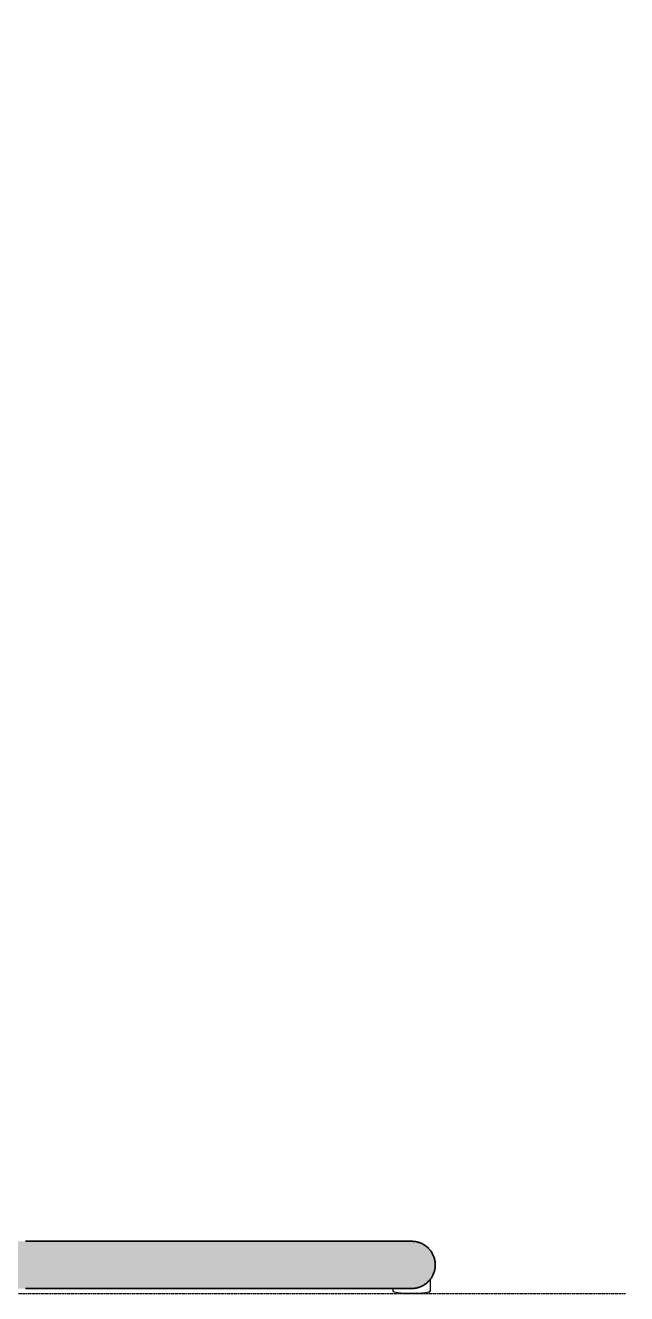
# Model space of a CAD drawing. Header units: millimetres. Extents: x 0 to 2832, y -1153 to 1503.
# Drawn here: x 2476 to 2832, y 0 to 752 of the extents above; entities that cross this region are included whole.
import ezdxf

# ---------------------------------------------------------------- set-up
doc = ezdxf.new("R2010")
doc.units = ezdxf.units.MM
doc.linetypes.add('Dots', pattern=[1, 0, -1])
doc.layers.add('Blocks', color=7, linetype='Continuous')
doc.layers.add('Blocks$Fill', color=7, linetype='Continuous', true_color=0xffffff)
for name, color, linetype, lineweight, true_color in [('Blocks$Inner', 7, 'Continuous', 25, 0x007f00), ('Blocks$Outline', 7, 'Continuous', 35, 0xff3f3f), ('Groud', 7, 'Dots', 25, 0x243775)]:
    doc.layers.add(name, color=color, linetype=linetype, lineweight=lineweight, true_color=true_color)

# ---------------------------------------------------------------- blocks, each defined once
blk = doc.blocks.new('Colour Coat Rack Side')
at = {"layer": 'Blocks$Fill'}
for points in [[(392.94, 1503.03), (392.89, 1503.03), (392.84, 1503.03), (392.79, 1503.03), (392.74, 1503.02), (300.06, 1503.02), (112.65, 1503.02), (112.17, 1503.01), (111.7, 1502.99), (111.22, 1502.95), (110.75, 1502.89), (110.27, 1502.82), (109.8, 1502.73), (109.34, 1502.62), (108.87, 1502.5), (108.42, 1502.37), (107.96, 1502.21), (107.52, 1502.05), (107.07, 1501.86), (106.64, 1501.66), (106.21, 1501.45), (105.79, 1501.22), (105.38, 1500.98), (104.97, 1500.73), (104.58, 1500.46), (104.19, 1500.18), (103.82, 1499.88), (103.45, 1499.57), (103.1, 1499.25), (102.75, 1498.92), (102.42, 1498.58), (102.1, 1498.22), (101.79, 1497.86), (101.5, 1497.48), (101.21, 1497.1), (100.95, 1496.7), (100.69, 1496.3), (100.45, 1495.88), (100.22, 1495.46), (100.01, 1495.03), (99.81, 1494.6), (99.63, 1494.16), (99.46, 1493.71), (99.31, 1493.26), (99.17, 1492.8), (99.05, 1492.34), (98.94, 1491.87), (98.86, 1491.4), (98.78, 1490.93), (98.73, 1490.45), (98.68, 1489.98), (98.66, 1489.5), (98.65, 1489.02), (98.66, 1488.54), (98.68, 1488.07), (98.73, 1487.59), (98.78, 1487.12), (98.86, 1486.64), (98.94, 1486.17), (99.05, 1485.71), (99.17, 1485.24), (99.31, 1484.79), (99.46, 1484.33), (99.63, 1483.89), (99.81, 1483.44), (100.01, 1483.01), (100.22, 1482.58), (100.45, 1482.16), (100.69, 1481.75), (100.95, 1481.34), (101.21, 1480.95), (101.5, 1480.56), (101.79, 1480.19), (102.1, 1479.82), (102.42, 1479.47), (102.75, 1479.12), (103.1, 1478.79), (103.45, 1478.47), (103.82, 1478.16), (104.19, 1477.87), (104.58, 1477.58), (104.97, 1477.32), (105.38, 1477.06), (105.79, 1476.82), (106.21, 1476.59), (106.64, 1476.38), (107.07, 1476.18), (107.52, 1476), (107.96, 1475.83), (108.42, 1475.68), (108.87, 1475.54), (109.34, 1475.42), (109.8, 1475.31), (110.27, 1475.23), (110.75, 1475.15), (111.22, 1475.1), (111.7, 1475.05), (112.17, 1475.03), (112.65, 1475.02), (300.06, 1475.02), (322.43, 1475.02), (330.95, 1475.02), (330.97, 1475.02), (330.99, 1475.01), (331, 1475.01), (331.02, 1475), (331.04, 1475), (331.06, 1475), (331.07, 1475), (331.09, 1474.99), (331.11, 1474.99), (331.13, 1474.99), (331.14, 1474.99), (331.16, 1475), (331.18, 1475), (331.2, 1475), (331.21, 1475), (331.23, 1475.01), (331.25, 1475.01), (331.26, 1475.01), (331.28, 1475.02), (331.29, 1475.02), (348.97, 1475.02), (357.49, 1475.02), (366.65, 1475.02), (366.65, 31.02), (300.06, 31.02), (112.65, 31.02), (112.17, 31.01), (111.7, 30.99), (111.22, 30.95), (110.75, 30.89), (110.27, 30.82), (109.8, 30.73), (109.34, 30.62), (108.87, 30.5), (108.42, 30.37), (107.96, 30.21), (107.52, 30.05), (107.07, 29.86), (106.64, 29.66), (106.21, 29.45), (105.79, 29.22), (105.38, 28.98), (104.97, 28.73), (104.58, 28.46), (104.19, 28.18), (103.82, 27.88), (103.45, 27.57), (103.1, 27.25), (102.75, 26.92), (102.42, 26.58), (102.1, 26.22), (101.79, 25.86), (101.5, 25.48), (101.21, 25.1), (100.95, 24.7), (100.69, 24.3), (100.45, 23.88), (100.22, 23.46), (100.01, 23.03), (99.81, 22.6), (99.63, 22.16), (99.46, 21.71), (99.31, 21.26), (99.17, 20.8), (99.05, 20.34), (98.94, 19.87), (98.86, 19.4), (98.78, 18.93), (98.73, 18.45), (98.68, 17.98), (98.66, 17.5), (98.65, 17.02), (98.66, 16.54), (98.68, 16.07), (98.73, 15.59), (98.78, 15.12), (98.86, 14.64), (98.94, 14.17), (99.05, 13.71), (99.17, 13.24), (99.31, 12.79), (99.46, 12.33), (99.63, 11.89), (99.81, 11.44), (100.01, 11.01), (100.22, 10.58), (100.45, 10.16), (100.69, 9.75), (100.95, 9.34), (101.21, 8.95), (101.5, 8.56), (101.79, 8.19), (102.1, 7.82), (102.42, 7.47), (102.75, 7.12), (103.1, 6.79), (103.45, 6.47), (103.82, 6.16), (104.19, 5.87), (104.58, 5.58), (104.97, 5.32), (105.38, 5.06), (105.79, 4.82), (106.21, 4.59), (106.64, 4.38), (107.07, 4.18), (107.52, 4), (107.96, 3.83), (108.42, 3.68), (108.87, 3.54), (109.34, 3.42), (109.8, 3.31), (110.27, 3.23), (110.75, 3.15), (111.22, 3.1), (111.7, 3.05), (112.17, 3.03), (112.65, 3.02), (300.06, 3.02), (322.43, 3.02), (330.95, 3.02), (330.97, 3.02), (330.99, 3.01), (331, 3.01), (331.02, 3), (331.04, 3), (331.06, 3), (331.07, 3), (331.09, 2.99), (331.11, 2.99), (331.13, 2.99), (331.14, 2.99), (331.16, 3), (331.18, 3), (331.2, 3), (331.21, 3), (331.23, 3.01), (331.25, 3.01), (331.26, 3.01), (331.28, 3.02), (331.29, 3.02), (348.97, 3.02), (357.49, 3.02), (369.65, 3.02), (369.65, 1.84), (369.65, 1.81), (369.65, 1.77), (369.66, 1.74), (369.66, 1.7), (369.67, 1.67), (369.67, 1.64), (369.68, 1.6), (369.69, 1.57), (369.7, 1.54), (369.71, 1.5), (369.72, 1.47), (369.74, 1.44), (369.75, 1.41), (369.76, 1.38), (369.78, 1.35), (369.8, 1.32), (369.82, 1.29), (369.84, 1.26), (369.86, 1.23), (369.88, 1.21), (369.9, 1.18), (369.92, 1.16), (369.95, 1.13), (369.97, 1.11), (370, 1.08), (370.02, 1.06), (370.05, 1.04), (370.08, 1.02), (370.11, 1), (370.13, 0.98), (370.16, 0.97), (370.19, 0.95), (370.23, 0.94), (370.26, 0.92), (370.29, 0.91), (370.32, 0.9), (370.35, 0.89), (370.39, 0.88), (370.42, 0.87), (370.45, 0.86), (370.49, 0.85), (372.51, 0.55), (374.53, 0.31), (376.57, 0.14), (378.61, 0.03), (380.65, 0), (382.69, 0.03), (384.73, 0.14), (386.77, 0.31), (388.8, 0.55), (390.82, 0.85), (390.85, 0.86), (390.89, 0.87), (390.92, 0.88), (390.95, 0.89), (390.98, 0.9), (391.02, 0.91), (391.05, 0.92), (391.08, 0.94), (391.11, 0.95), (391.14, 0.97), (391.17, 0.98), (391.2, 1), (391.23, 1.02), (391.25, 1.04), (391.28, 1.06), (391.31, 1.08), (391.33, 1.11), (391.36, 1.13), (391.38, 1.16), (391.4, 1.18), (391.43, 1.21), (391.45, 1.23), (391.47, 1.26), (391.49, 1.29), (391.51, 1.32), (391.52, 1.35), (391.54, 1.38), (391.55, 1.41), (391.57, 1.44), (391.58, 1.47), (391.59, 1.5), (391.6, 1.54), (391.61, 1.57), (391.62, 1.6), (391.63, 1.64), (391.64, 1.67), (391.64, 1.7), (391.65, 1.74), (391.65, 1.77), (391.65, 1.81), (391.65, 1.84), (391.65, 3.02), (392.74, 3.02), (392.79, 3.02), (392.84, 3.01), (392.89, 3.01), (392.94, 3.01), (392.99, 3.02), (393.04, 3.02), (393.05, 3.02), (407.65, 3.02), (407.65, 1.84), (407.65, 1.81), (407.65, 1.77), (407.66, 1.74), (407.66, 1.7), (407.67, 1.67), (407.67, 1.64), (407.68, 1.6), (407.69, 1.57), (407.7, 1.54), (407.71, 1.5), (407.72, 1.47), (407.74, 1.44), (407.75, 1.41), (407.76, 1.38), (407.78, 1.35), (407.8, 1.32), (407.82, 1.29), (407.84, 1.26), (407.86, 1.23), (407.88, 1.21), (407.9, 1.18), (407.92, 1.16), (407.95, 1.13), (407.97, 1.11), (408, 1.08), (408.02, 1.06), (408.05, 1.04), (408.08, 1.02), (408.11, 1), (408.13, 0.98), (408.16, 0.97), (408.19, 0.95), (408.23, 0.94), (408.26, 0.92), (408.29, 0.91), (408.32, 0.9), (408.35, 0.89), (408.39, 0.88), (408.42, 0.87), (408.45, 0.86), (408.49, 0.85), (410.51, 0.55), (412.53, 0.31), (414.57, 0.14), (416.61, 0.03), (418.65, 0), (420.69, 0.03), (422.73, 0.14), (424.77, 0.31), (426.8, 0.55), (428.82, 0.85), (428.85, 0.86), (428.89, 0.87), (428.92, 0.88), (428.95, 0.89), (428.98, 0.9), (429.02, 0.91), (429.05, 0.92), (429.08, 0.94), (429.11, 0.95), (429.14, 0.97), (429.17, 0.98), (429.2, 1), (429.23, 1.02), (429.25, 1.04), (429.28, 1.06), (429.31, 1.08), (429.33, 1.11), (429.36, 1.13), (429.38, 1.16), (429.4, 1.18), (429.43, 1.21), (429.45, 1.23), (429.47, 1.26), (429.49, 1.29), (429.51, 1.32), (429.52, 1.35), (429.54, 1.38), (429.55, 1.41), (429.57, 1.44), (429.58, 1.47), (429.59, 1.5), (429.6, 1.54), (429.61, 1.57), (429.62, 1.6), (429.63, 1.64), (429.64, 1.67), (429.64, 1.7), (429.65, 1.74), (429.65, 1.77), (429.65, 1.81), (429.65, 1.84), (429.65, 3.02), (457.82, 3.02), (686.65, 3.02), (687.13, 3.03), (687.61, 3.05), (688.08, 3.1), (688.56, 3.15), (689.03, 3.23), (689.5, 3.31), (689.97, 3.42), (690.43, 3.54), (690.89, 3.68), (691.34, 3.83), (691.79, 4), (692.23, 4.18), (692.66, 4.38), (693.09, 4.59), (693.51, 4.82), (693.93, 5.06), (694.33, 5.32), (694.73, 5.58), (695.11, 5.87), (695.49, 6.16), (695.85, 6.47), (696.21, 6.79), (696.55, 7.12), (696.88, 7.47), (697.2, 7.82), (697.51, 8.19), (697.81, 8.56), (698.09, 8.95), (698.36, 9.34), (698.61, 9.75), (698.86, 10.16), (699.08, 10.58), (699.3, 11.01), (699.49, 11.44), (699.68, 11.89), (699.84, 12.33), (700, 12.79), (700.13, 13.24), (700.25, 13.71), (700.36, 14.17), (700.45, 14.64), (700.52, 15.12), (700.58, 15.59), (700.62, 16.07), (700.64, 16.54), (700.65, 17.02), (700.64, 17.5), (700.62, 17.98), (700.58, 18.45), (700.52, 18.93), (700.45, 19.4), (700.36, 19.87), (700.25, 20.34), (700.13, 20.8), (700, 21.26), (699.84, 21.71), (699.68, 22.16), (699.49, 22.6), (699.3, 23.03), (699.08, 23.46), (698.86, 23.88), (698.61, 24.3), (698.36, 24.7), (698.09, 25.1), (697.81, 25.48), (697.51, 25.86), (697.2, 26.22), (696.88, 26.58), (696.55, 26.92), (696.21, 27.25), (695.85, 27.57), (695.49, 27.88), (695.11, 28.18), (694.73, 28.46), (694.33, 28.73), (693.93, 28.98), (693.51, 29.22), (693.09, 29.45), (692.66, 29.66), (692.23, 29.86), (691.79, 30.05), (691.34, 30.21), (690.89, 30.37), (690.43, 30.5), (689.97, 30.62), (689.5, 30.73), (689.03, 30.82), (688.56, 30.89), (688.08, 30.95), (687.61, 30.99), (687.13, 31.01), (686.65, 31.02), (457.82, 31.02), (432.65, 31.02), (432.65, 1475.02), (457.82, 1475.02), (686.65, 1475.02), (687.13, 1475.03), (687.61, 1475.05), (688.08, 1475.1), (688.56, 1475.15), (689.03, 1475.23), (689.5, 1475.31), (689.97, 1475.42), (690.43, 1475.54), (690.89, 1475.68), (691.34, 1475.83), (691.79, 1476), (692.23, 1476.18), (692.66, 1476.38), (693.09, 1476.59), (693.51, 1476.82), (693.93, 1477.06), (694.33, 1477.32), (694.73, 1477.58), (695.11, 1477.87), (695.49, 1478.16), (695.85, 1478.47), (696.21, 1478.79), (696.55, 1479.12), (696.88, 1479.47), (697.2, 1479.82), (697.51, 1480.19), (697.81, 1480.56), (698.09, 1480.95), (698.36, 1481.34), (698.61, 1481.75), (698.86, 1482.16), (699.08, 1482.58), (699.3, 1483.01), (699.49, 1483.44), (699.68, 1483.89), (699.84, 1484.33), (700, 1484.79), (700.13, 1485.24), (700.25, 1485.71), (700.36, 1486.17), (700.45, 1486.64), (700.52, 1487.12), (700.58, 1487.59), (700.62, 1488.07), (700.64, 1488.54), (700.65, 1489.02), (700.64, 1489.5), (700.62, 1489.98), (700.58, 1490.45), (700.52, 1490.93), (700.45, 1491.4), (700.36, 1491.87), (700.25, 1492.34), (700.13, 1492.8), (700, 1493.26), (699.84, 1493.71), (699.68, 1494.16), (699.49, 1494.6), (699.3, 1495.03), (699.08, 1495.46), (698.86, 1495.88), (698.61, 1496.3), (698.36, 1496.7), (698.09, 1497.1), (697.81, 1497.48), (697.51, 1497.86), (697.2, 1498.22), (696.88, 1498.58), (696.55, 1498.92), (696.21, 1499.25), (695.85, 1499.57), (695.49, 1499.88), (695.11, 1500.18), (694.73, 1500.46), (694.33, 1500.73), (693.93, 1500.98), (693.51, 1501.22), (693.09, 1501.45), (692.66, 1501.66), (692.23, 1501.86), (691.79, 1502.05), (691.34, 1502.21), (690.89, 1502.37), (690.43, 1502.5), (689.97, 1502.62), (689.5, 1502.73), (689.03, 1502.82), (688.56, 1502.89), (688.08, 1502.95), (687.61, 1502.99), (687.13, 1503.01), (686.65, 1503.02), (457.82, 1503.02), (393.05, 1503.02), (393.04, 1503.02), (392.99, 1503.03)], [(601.58, 0.85), (601.61, 0.86), (601.64, 0.87), (601.68, 0.88), (601.71, 0.89), (601.74, 0.9), (601.77, 0.91), (601.79, 0.91)], [(601.79, 0.92), (601.81, 0.92), (601.84, 0.94), (601.87, 0.95), (601.9, 0.97), (601.93, 0.98), (601.96, 1), (601.99, 1.02), (602, 1.03)], [(602, 1.03), (602.01, 1.04), (602.04, 1.06), (602.07, 1.08), (602.09, 1.11)], [(602.09, 1.11), (602.12, 1.13), (602.14, 1.16), (602.16, 1.18)], [(602.18, 1.21), (602.21, 1.23), (602.23, 1.26), (602.25, 1.29)], [(602.25, 1.29), (602.26, 1.32), (602.28, 1.35), (602.3, 1.38), (602.31, 1.39)], [(602.31, 1.41), (602.33, 1.44), (602.34, 1.47), (602.35, 1.5)], [(602.35, 1.51), (602.36, 1.54), (602.37, 1.57), (602.38, 1.6)], [(602.39, 1.64), (602.4, 1.67), (602.4, 1.7), (602.4, 1.73)], [(602.41, 1.74), (602.41, 1.77), (602.41, 1.81), (602.41, 1.84)]]:
    blk.add_hatch(color=256, dxfattribs=at).paths.add_polyline_path(points, flags=0)
at = {"layer": 'Blocks$Inner'}
blk.add_line((691.85, 4), (692.73, 4.39), dxfattribs=at)
for points in [[(457.82, 31.02), (686.65, 31.02), (687.13, 31.01), (687.61, 30.99), (688.08, 30.95), (688.56, 30.89), (689.03, 30.82), (689.5, 30.73), (689.97, 30.62), (690.43, 30.5), (690.89, 30.37), (691.34, 30.21), (691.79, 30.05), (692.23, 29.86), (692.66, 29.66), (693.09, 29.45), (693.51, 29.22), (693.93, 28.98), (694.33, 28.73), (694.73, 28.46), (695.11, 28.18), (695.49, 27.88), (695.85, 27.57), (696.21, 27.25), (696.55, 26.92), (696.88, 26.58), (697.2, 26.22), (697.51, 25.86), (697.81, 25.48), (698.09, 25.1), (698.36, 24.7), (698.61, 24.3), (698.86, 23.88), (699.08, 23.46), (699.3, 23.03), (699.49, 22.6), (699.68, 22.16), (699.84, 21.71), (700, 21.26), (700.13, 20.8), (700.25, 20.34), (700.36, 19.87), (700.45, 19.4), (700.52, 18.93), (700.58, 18.45), (700.62, 17.98), (700.64, 17.5), (700.65, 17.02), (700.64, 16.54), (700.62, 16.07), (700.58, 15.59), (700.52, 15.12), (700.45, 14.64), (700.36, 14.17), (700.25, 13.71), (700.13, 13.24), (700, 12.79), (699.84, 12.33), (699.68, 11.89), (699.49, 11.44), (699.3, 11.01), (699.08, 10.58), (698.86, 10.16), (698.61, 9.75), (698.36, 9.34), (698.09, 8.95), (697.81, 8.56), (697.51, 8.19), (697.2, 7.82), (696.88, 7.47), (696.55, 7.12), (696.21, 6.79), (695.85, 6.47), (695.49, 6.16), (695.11, 5.87), (694.73, 5.58), (694.33, 5.32), (693.93, 5.06), (693.51, 4.82), (693.09, 4.59), (692.66, 4.38), (692.23, 4.18), (691.79, 4), (691.34, 3.83), (690.89, 3.68), (690.43, 3.54), (689.97, 3.42), (689.5, 3.31), (689.03, 3.23), (688.56, 3.15), (688.08, 3.1), (687.61, 3.05), (687.13, 3.03), (686.65, 3.02), (457.82, 3.02)], [(697.65, 7.78), (697.65, 1.84), (697.65, 1.81), (697.65, 1.77), (697.65, 1.74), (697.64, 1.7), (697.64, 1.67), (697.63, 1.64), (697.62, 1.6), (697.61, 1.57), (697.6, 1.54), (697.59, 1.5), (697.58, 1.47), (697.57, 1.44), (697.55, 1.41), (697.54, 1.38), (697.52, 1.35), (697.51, 1.32), (697.49, 1.29), (697.47, 1.26), (697.45, 1.23), (697.43, 1.21), (697.4, 1.18), (697.38, 1.16), (697.36, 1.13), (697.33, 1.11), (697.31, 1.08), (697.28, 1.06), (697.25, 1.04), (697.23, 1.02), (697.2, 1), (697.17, 0.98), (697.14, 0.97), (697.11, 0.95), (697.08, 0.94), (697.05, 0.92), (697.02, 0.91), (696.98, 0.9), (696.95, 0.89), (696.92, 0.88), (696.89, 0.87), (696.85, 0.86), (696.82, 0.85), (694.8, 0.55), (692.77, 0.31), (690.73, 0.14), (688.69, 0.03), (686.65, 0), (684.61, 0.03), (682.57, 0.14), (680.53, 0.31), (678.51, 0.55), (676.49, 0.85), (676.45, 0.86), (676.42, 0.87), (676.39, 0.88), (676.35, 0.89), (676.32, 0.9), (676.29, 0.91), (676.26, 0.92), (676.23, 0.94), (676.19, 0.95), (676.16, 0.97), (676.13, 0.98), (676.11, 1), (676.08, 1.02), (676.05, 1.04), (676.02, 1.06), (676, 1.08), (675.97, 1.11), (675.95, 1.13), (675.92, 1.16), (675.9, 1.18), (675.88, 1.21), (675.86, 1.23), (675.84, 1.26), (675.82, 1.29), (675.8, 1.32), (675.78, 1.35), (675.76, 1.38), (675.75, 1.41), (675.74, 1.44), (675.72, 1.47), (675.71, 1.5), (675.7, 1.54), (675.69, 1.57), (675.68, 1.6), (675.67, 1.64), (675.67, 1.67), (675.66, 1.7), (675.66, 1.74), (675.65, 1.77), (675.65, 1.81), (675.65, 1.84), (675.65, 3.02)], [(686.65, 3), (687.09, 3.01), (687.54, 3.03), (687.98, 3.06), (688.42, 3.11), (688.85, 3.17), (689.29, 3.25), (689.72, 3.34), (690.15, 3.44), (690.58, 3.56)], [(697.65, 1.84), (697.65, 1.73), (697.63, 1.62), (697.59, 1.51), (697.55, 1.4), (697.49, 1.29), (697.42, 1.19), (697.33, 1.11), (697.24, 1.03), (697.03, 0.91), (696.82, 0.85)]]:
    blk.add_lwpolyline(points, dxfattribs=at)
at = {"layer": 'Blocks$Outline'}
for points in [[(686.65, 31.02), (457.82, 31.02)], [(687.13, 31.01), (686.65, 31.02)], [(687.61, 30.99), (687.13, 31.01)], [(688.08, 30.95), (687.61, 30.99)], [(688.56, 30.89), (688.08, 30.95)], [(689.03, 30.82), (688.56, 30.89)], [(689.5, 30.73), (689.03, 30.82)], [(689.97, 30.62), (689.5, 30.73)], [(690.43, 30.5), (689.97, 30.62)], [(690.89, 30.37), (690.43, 30.5)], [(691.34, 30.21), (690.89, 30.37)], [(691.79, 30.05), (691.34, 30.21)], [(692.23, 29.86), (691.79, 30.05)], [(692.66, 29.66), (692.23, 29.86)], [(693.09, 29.45), (692.66, 29.66)], [(693.51, 29.22), (693.09, 29.45)], [(693.93, 28.98), (693.51, 29.22)], [(694.33, 28.73), (693.93, 28.98)], [(694.73, 28.46), (694.33, 28.73)], [(695.11, 28.18), (694.73, 28.46)], [(695.49, 27.88), (695.11, 28.18)], [(695.85, 27.57), (695.49, 27.88)], [(696.21, 27.25), (695.85, 27.57)], [(696.55, 26.92), (696.21, 27.25)], [(696.88, 26.58), (696.55, 26.92)], [(697.2, 26.22), (696.88, 26.58)], [(697.51, 25.86), (697.2, 26.22)], [(697.81, 25.48), (697.51, 25.86)], [(698.09, 25.1), (697.81, 25.48)], [(698.36, 24.7), (698.09, 25.1)], [(698.61, 24.3), (698.36, 24.7)], [(698.86, 23.88), (698.61, 24.3)], [(699.08, 23.46), (698.86, 23.88)], [(699.3, 23.03), (699.08, 23.46)], [(699.49, 22.6), (699.3, 23.03)], [(699.68, 22.16), (699.49, 22.6)], [(699.84, 21.71), (699.68, 22.16)], [(700, 21.26), (699.84, 21.71)], [(700.13, 20.8), (700, 21.26)], [(700.25, 20.34), (700.13, 20.8)], [(700.36, 19.87), (700.25, 20.34)], [(700.45, 19.4), (700.36, 19.87)], [(700.52, 18.93), (700.45, 19.4)], [(700.45, 14.64), (700.52, 15.12)], [(700.58, 18.45), (700.52, 18.93)], [(700.52, 15.12), (700.58, 15.59)], [(700.62, 17.98), (700.58, 18.45)], [(700.58, 15.59), (700.62, 16.07)], [(700.64, 17.5), (700.62, 17.98)], [(700.62, 16.07), (700.64, 16.54)], [(700.65, 17.02), (700.64, 17.5)], [(700.64, 16.54), (700.65, 17.02)], [(696.88, 7.47), (697.2, 7.82)], [(697.2, 7.82), (697.51, 8.19)], [(697.51, 8.19), (697.81, 8.56)], [(697.81, 8.56), (698.09, 8.95)], [(698.09, 8.95), (698.36, 9.34)], [(698.36, 9.34), (698.61, 9.75)], [(698.61, 9.75), (698.86, 10.16)], [(698.86, 10.16), (699.08, 10.58)], [(699.08, 10.58), (699.3, 11.01)], [(699.3, 11.01), (699.49, 11.44)], [(699.49, 11.44), (699.68, 11.89)], [(699.68, 11.89), (699.84, 12.33)], [(699.84, 12.33), (700, 12.79)], [(700, 12.79), (700.13, 13.24)], [(700.13, 13.24), (700.25, 13.71)], [(700.25, 13.71), (700.36, 14.17)], [(700.36, 14.17), (700.45, 14.64)], [(457.82, 3.02), (686.65, 3.02)], [(686.65, 3.02), (687.13, 3.03)], [(687.13, 3.03), (687.61, 3.05)], [(687.61, 3.05), (688.08, 3.1)], [(688.08, 3.1), (688.56, 3.15)], [(688.56, 3.15), (689.03, 3.23)], [(689.03, 3.23), (689.5, 3.31)], [(689.5, 3.31), (689.97, 3.42)], [(689.97, 3.42), (690.43, 3.54)], [(690.43, 3.54), (690.89, 3.68)], [(690.89, 3.68), (691.34, 3.83)], [(691.34, 3.83), (691.79, 4)], [(691.79, 4), (692.23, 4.18)], [(692.23, 4.18), (692.66, 4.38)], [(692.66, 4.38), (693.09, 4.59)], [(693.09, 4.59), (693.51, 4.82)], [(693.51, 4.82), (693.93, 5.06)], [(693.93, 5.06), (694.33, 5.32)], [(694.33, 5.32), (694.73, 5.58)], [(694.73, 5.58), (695.11, 5.87)], [(695.11, 5.87), (695.49, 6.16)], [(695.49, 6.16), (695.85, 6.47)], [(695.85, 6.47), (696.21, 6.79)], [(696.21, 6.79), (696.55, 7.12)], [(696.55, 7.12), (696.88, 7.47)], [(697.03, 0.91), (696.82, 0.85)], [(696.82, 0.85), (696.85, 0.86)], [(696.85, 0.86), (696.89, 0.87)], [(696.89, 0.87), (696.92, 0.88)], [(696.92, 0.88), (696.95, 0.89)], [(696.95, 0.89), (696.98, 0.9)], [(696.98, 0.9), (697.02, 0.91)], [(697.02, 0.91), (697.03, 0.91)], [(697.24, 1.03), (697.03, 0.92)], [(697.03, 0.92), (697.05, 0.92)], [(697.05, 0.92), (697.08, 0.94)], [(697.08, 0.94), (697.11, 0.95)], [(697.11, 0.95), (697.14, 0.97)], [(697.14, 0.97), (697.17, 0.98)], [(697.17, 0.98), (697.2, 1)], [(697.2, 1), (697.23, 1.02)], [(697.23, 1.02), (697.24, 1.03)], [(697.33, 1.11), (697.24, 1.03)], [(697.24, 1.03), (697.25, 1.04)], [(697.25, 1.04), (697.28, 1.06)], [(697.28, 1.06), (697.31, 1.08)], [(697.31, 1.08), (697.33, 1.11)], [(697.4, 1.18), (697.33, 1.11)], [(697.33, 1.11), (697.36, 1.13)], [(697.36, 1.13), (697.38, 1.16)], [(697.38, 1.16), (697.4, 1.18)], [(697.49, 1.29), (697.43, 1.21)], [(697.43, 1.21), (697.45, 1.23)], [(697.45, 1.23), (697.47, 1.26)], [(697.47, 1.26), (697.49, 1.29)], [(697.55, 1.39), (697.49, 1.29)], [(697.49, 1.29), (697.51, 1.32)], [(697.51, 1.32), (697.52, 1.35)], [(697.52, 1.35), (697.54, 1.38)], [(697.54, 1.38), (697.55, 1.39)], [(697.59, 1.5), (697.55, 1.41)], [(697.55, 1.41), (697.57, 1.44)], [(697.57, 1.44), (697.58, 1.47)], [(697.58, 1.47), (697.59, 1.5)], [(697.62, 1.6), (697.59, 1.51)], [(697.59, 1.51), (697.6, 1.54)], [(697.6, 1.54), (697.61, 1.57)], [(697.61, 1.57), (697.62, 1.6)], [(697.65, 1.73), (697.63, 1.64)], [(697.63, 1.64), (697.64, 1.67)], [(697.64, 1.7), (697.65, 1.73)], [(697.64, 1.67), (697.64, 1.7)], [(697.65, 1.81), (697.65, 1.84)], [(697.65, 1.84), (697.65, 1.74)], [(697.65, 1.77), (697.65, 1.81)], [(697.65, 1.74), (697.65, 1.77)]]:
    blk.add_lwpolyline(points, dxfattribs=at)

msp = doc.modelspace()

# ---------------------------------------------------------------- linework, layer by layer
at = {"layer": 'Groud'}
msp.add_lwpolyline([(2017.87, 0), (2831.92, 0)], dxfattribs=at)

# ---------------------------------------------------------------- block references
at = {"layer": 'Blocks'}
msp.add_blockref('Colour Coat Rack Side', (2017.87, 0), dxfattribs=at)

doc.saveas('drawing.dxf')
